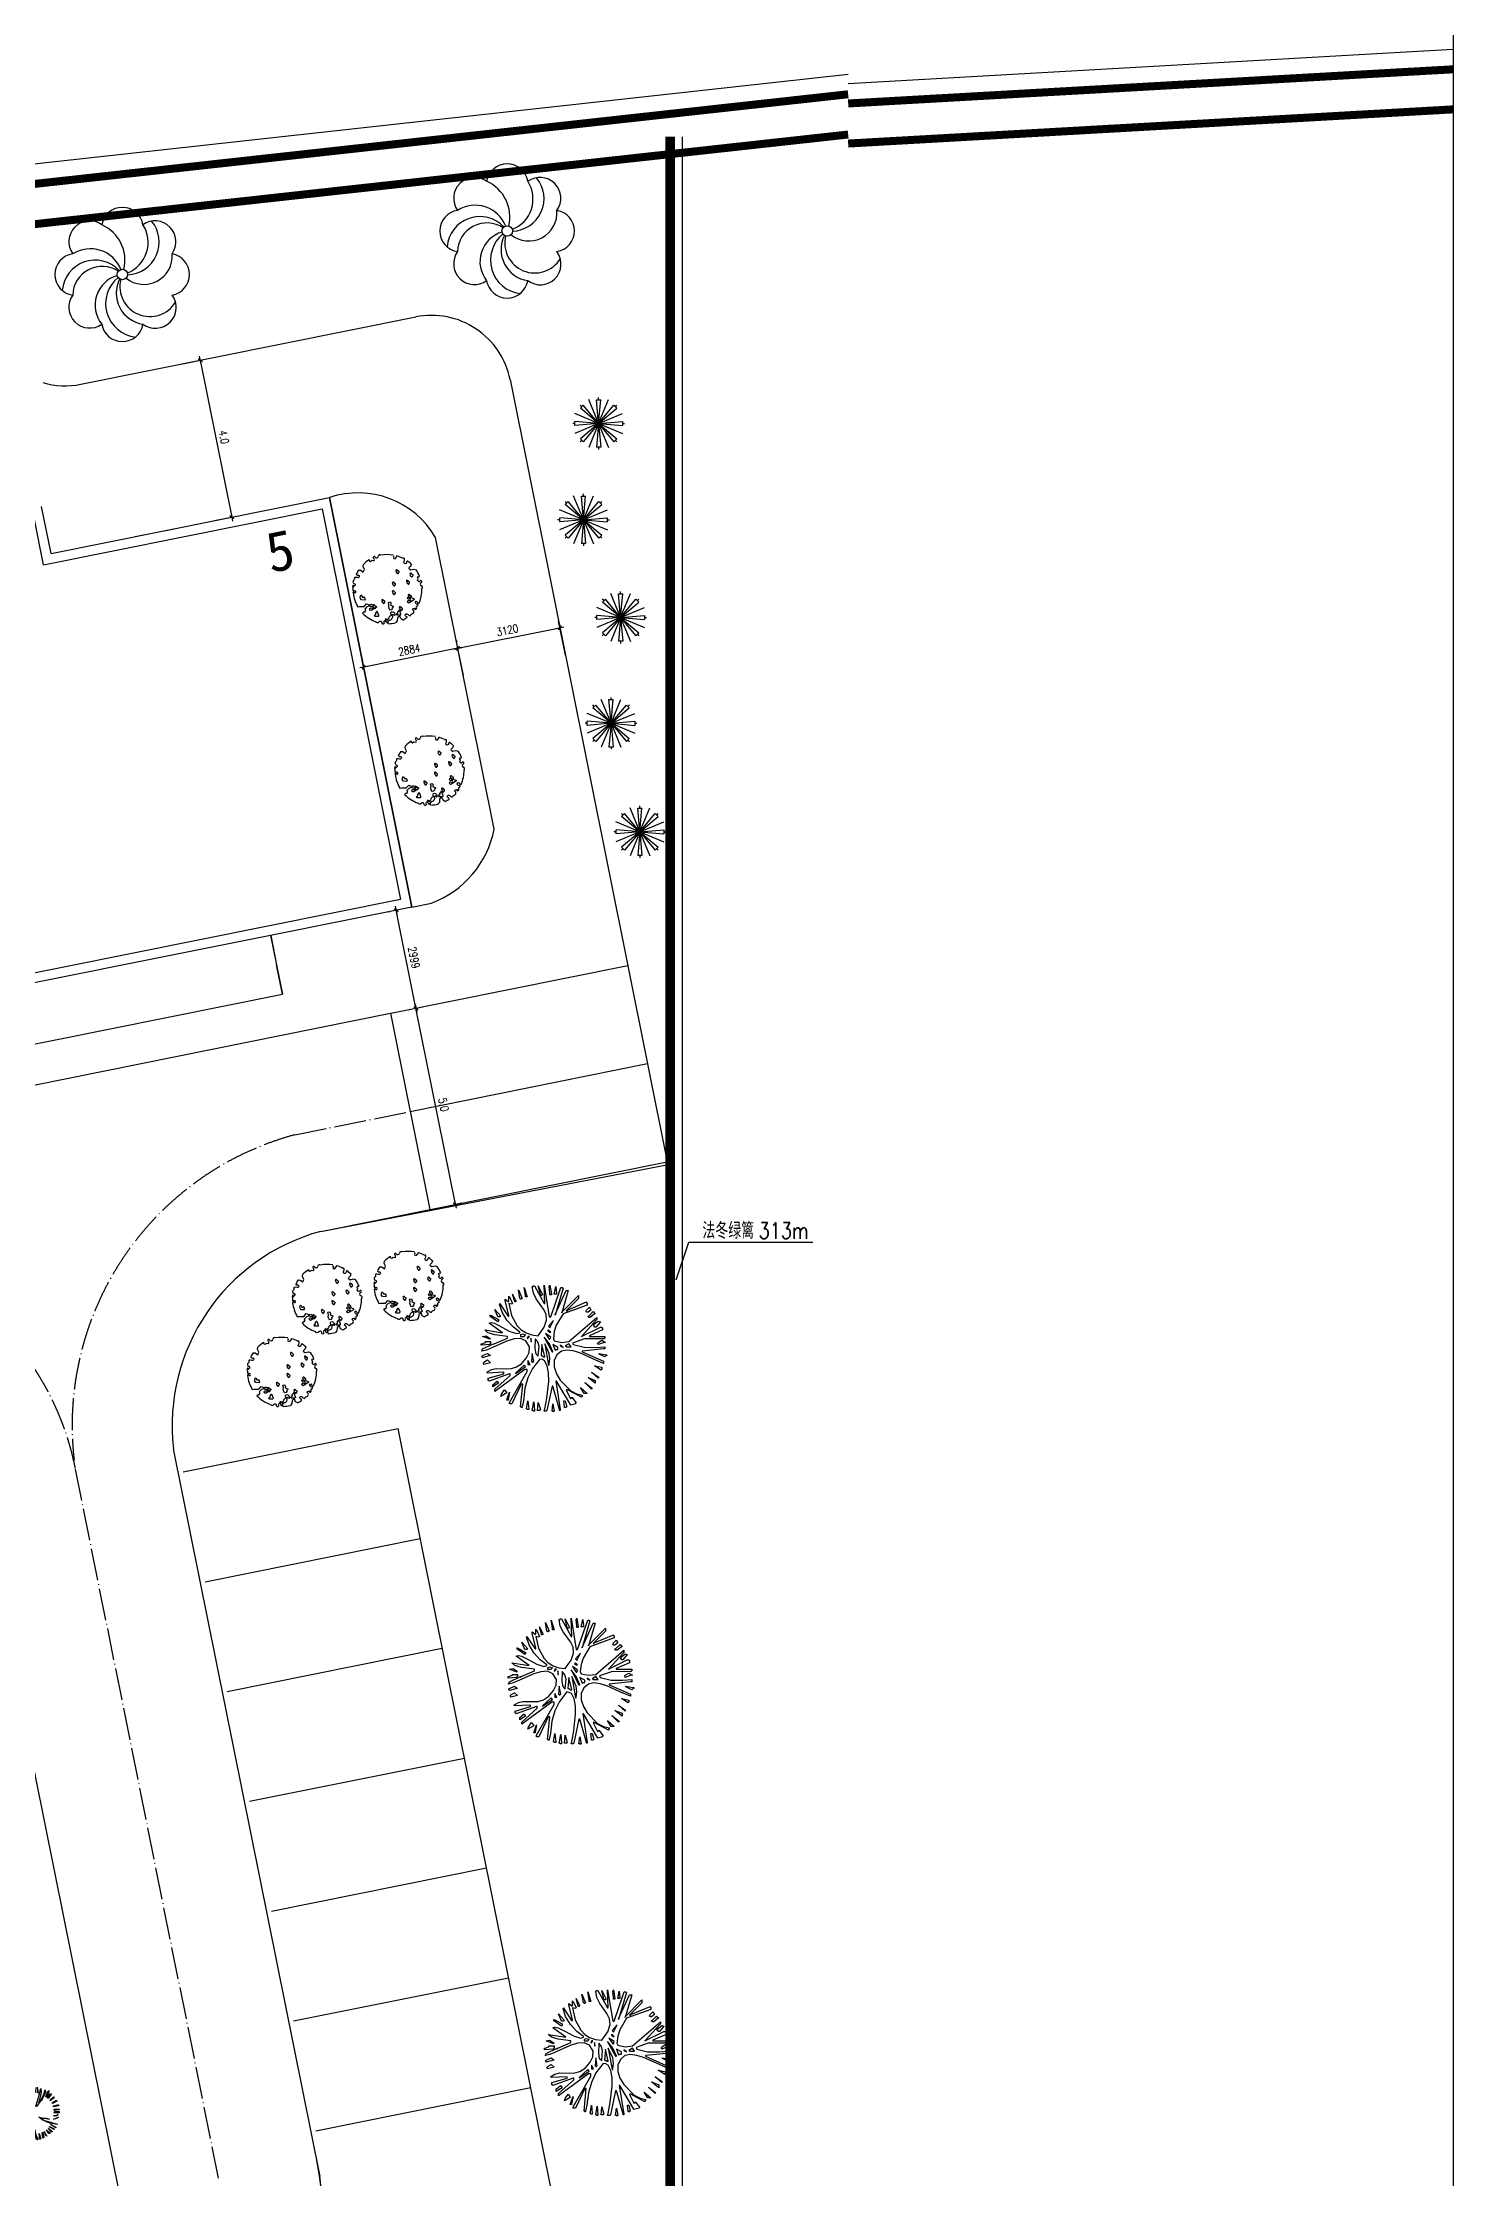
# Model space of a CAD drawing. Extents: x 1035948 to 1665131, y -158296 to 142149.
# Drawn here: x 1493900 to 1536315, y 42329 to 106383 of the extents above; entities that cross this region are included whole.
import ezdxf
from ezdxf.enums import TextEntityAlignment as Align

# ---------------------------------------------------------------- set-up
doc = ezdxf.new("R2010")
doc.units = 0
doc.header["$LTSCALE"] = 200
doc.header["$MEASUREMENT"] = 0
doc.linetypes.add('ACAD_ISO04W100', pattern=[30.5, 24, -3, 0.5, -3])
doc.layers.get('0').update_dxf_attribs({"linetype": 'CONTINUOUS'})
doc.layers.get('DEFPOINTS').update_dxf_attribs({"linetype": 'CONTINUOUS'})
for name, color, linetype in [('2', 123, 'CONTINUOUS'), ('CH1', 7, 'CONTINUOUS'), ('DL', 21, 'CONTINUOUS'), ('GHJZ', 7, 'CONTINUOUS'), ('LAYER1', 2, 'CONTINUOUS'), ('LMLK', 123, 'CONTINUOUS'), ('PUB_TEXT', 7, 'CONTINUOUS'), ('TXT', 3, 'CONTINUOUS'), ('WLL1', 7, 'CONTINUOUS'), ('ZXX', 6, 'ACAD_ISO04W100'), ('八角金盘', 7, 'CONTINUOUS'), ('杨柳', 7, 'CONTINUOUS'), ('枸骨球', 7, 'CONTINUOUS'), ('紫薇', 7, 'CONTINUOUS'), ('青桐', 7, 'CONTINUOUS')]:
    doc.layers.add(name, color=color, linetype=linetype)
doc.styles.add('_HZTXT', font='txt.shx', dxfattribs={"width": 0.8, "bigfont": 'hztxt.shx'})
doc.styles.add('DIM_FONT', font='SIMPLEX.shx', dxfattribs={"width": 0.8})
doc.styles.add('H1', font='SimSun.ttf')
doc.styles.add('HZTXT', font='COMPLEX', dxfattribs={"width": 0.75, "bigfont": 'HZTXT'})
doc.dimstyles.new('DIMN80', dxfattribs={"dimscale": 0.8, "dimtxt": 300, "dimasz": 1, "dimexe": 250, "dimexo": 300, "dimgap": 150, "dimtad": 1, "dimdec": 0, "dimzin": 0, "dimdsep": 46, "dimtxsty": 'DIM_FONT', "dimblk": '_DIMX', "dimcen": 0.09, "dimclrt": 7, "dimadec": 0, "dimazin": 0, "dimtfac": 1, "dimtdec": 0, "dimtix": 1, "dimtmove": 2, "dimatfit": 3, "dimldrblk": '_DIMX', "dimfxl": 0, "dimtolj": 1, "dimtzin": 0, "dimarcsym": 0})
doc.dimstyles.new('NORMAL', dxfattribs={"dimscale": 3, "dimtxt": 0.18, "dimasz": 0.18, "dimexe": 0.18, "dimexo": 0.0625, "dimgap": 0.09, "dimtad": 0, "dimtih": 1, "dimtoh": 1, "dimdec": 4, "dimzin": 0, "dimdsep": 46, "dimtxsty": 'Standard', "dimblk1": '_DIMX', "dimblk2": '_DIMX', "dimcen": 0.09, "dimadec": 0, "dimazin": 0, "dimtfac": 1, "dimtdec": 4, "dimtofl": 0, "dimtmove": 0, "dimatfit": 3, "dimfxl": 0, "dimtolj": 1, "dimtzin": 0, "dimarcsym": 0})

# ---------------------------------------------------------------- blocks, each defined once
blk = doc.blocks.new('ZW13')
at = {"layer": '紫薇', "color": 3}
for p, q in [((-1033, 1582), (-1063, 1618)), ((-1046, 1548), (-1033, 1582)), ((-990, 1515), (-1046, 1548)), ((-924, 1578), (-990, 1515)), ((-822, 1560), (-924, 1578)), ((243, 1809), (253, 1845)), ((274, 1753), (243, 1809)), ((250, 1705), (274, 1753)), ((274, 1655), (250, 1705)), ((324, 1670), (274, 1655)), ((422, 1828), (324, 1670)), ((1517, 686), (1559, 736)), ((1568, 611), (1517, 686)), ((1532, 513), (1568, 611)), ((1559, 736), (1590, 717)), ((1590, 717), (1631, 741)), ((-1674, -896), (-1580, -884)), ((-1580, -884), (-1329, -883)), ((-1329, -883), (-1200, -731)), ((-1302, -1175), (-1261, -1091)), ((-1180, -902), (-1297, -1025)), ((-1297, -1025), (-1261, -1091)), ((-1200, -731), (-1060, -788)), ((-1091, -884), (-1180, -902)), ((-1060, -788), (-1091, -884)), ((-35, -659), (75, -637)), ((-4, -790), (-35, -659)), ((-17, -900), (-4, -790)), ((13, -991), (-17, -900)), ((52, -1068), (13, -991)), ((137, -1054), (52, -1068)), ((75, -637), (95, -676)), ((105, -728), (84, -803)), ((84, -803), (229, -858)), ((95, -676), (105, -728)), ((179, -1005), (137, -1054)), ((216, -923), (158, -948)), ((158, -948), (179, -1005)), ((229, -858), (216, -923)), ((1404, -656), (1418, -610)), ((1436, -724), (1404, -656)), ((1418, -610), (1460, -598)), ((1474, -759), (1436, -724)), ((1460, -598), (1497, -635)), ((1540, -768), (1474, -759)), ((1497, -635), (1551, -696)), ((1551, -696), (1600, -704)), ((-1364, -1174), (-1421, -1230)), ((-1302, -1175), (-1364, -1174)), ((-728, -1322), (-797, -1354)), ((-797, -1354), (-767, -1396)), ((-767, -1396), (-581, -1396)), ((-767, -1396), (-767, -1396)), ((-675, -1166), (-736, -1251)), ((-736, -1251), (-725, -1257)), ((-546, -1346), (-611, -1174))]:
    blk.add_line(p, q, dxfattribs=at)
at = {"layer": '紫薇', "color": 6}
for p, q in [((1075, 1145), (1086, 1208)), ((-1482, -524), (-1546, -426)), ((-1538, -337), (-1485, -277)), ((-1307, -535), (-1482, -524)), ((-1481, -278), (-1431, -379)), ((-1431, -379), (-1353, -379)), ((-1285, -480), (-1307, -535)), ((509, -1103), (448, -1188)), ((638, -1283), (573, -1112)), ((456, -1259), (387, -1292)), ((387, -1292), (417, -1333)), ((417, -1333), (417, -1333)), ((417, -1333), (603, -1333)), ((448, -1188), (459, -1194))]:
    blk.add_line(p, q, dxfattribs=at)
at = {"layer": '紫薇', "color": 3}
for points in [[(-1627, 1070), (-1512, 1066), (-1383, 963), (-1319, 1100), (-1392, 1256), (-1373, 1376)], [(1075, 1145), (1165, 1083), (1331, 1128), (1446, 1088)], [(1189, 1391), (1165, 1279), (1086, 1208)], [(741, -1606), (644, -1546), (583, -1392), (459, -1479), (445, -1650), (369, -1744)]]:
    blk.add_lwpolyline(points, dxfattribs=at)
for points in [[(996, 1554, 0.4588964), (940, 1494, -1.3840875), (802, 1522, 0.1544859), (834, 1666, 0.3999145), (802, 1694, 0.0468384), (770, 1690, -0.5947197)], [(-1754, 851, 0.4588964), (-1685, 807, -1.3840875), (-1689, 666, 0.1544859), (-1836, 672, 0.3999145), (-1858, 637, 0.0468384), (-1848, 606, -0.5947197)], [(-928, -774), (-699, -862, -0.6073854), (-692, -927), (-928, -1084, -1.8698129), (-928, -969, 1.8698129), (-928, -888, -1.8698129), (-928, -774, -3.2993451)], [(1091, -370), (1320, -458, -0.6073854), (1327, -523), (1091, -680, -1.8698129), (1091, -566, 1.8698129), (1091, -484, -1.8698129), (1091, -370, -3.2993451)], [(1200, -1282, 0.0342298), (1256, -1262, 0.0639855), (1294, -1239, 0.5000164), (1289, -1073, -0.6700728), (1307, -992, 0.0193535), (1401, -973, -1.0054511), (1407, -997, 1.0823771), (1421, -1042, 0.4096294), (1480, -903, -0.5629497), (1521, -849, 0.1001457), (1533, -848, 0.0661964)], [(-21, -1800, -0.5497398), (57, -1596, 0.4521853), (192, -1364, -0.925414), (266, -1332, 0.875639), (338, -1307, 0.4654824), (118, -1191, 0.8082438), (139, -1309, -0.9873412), (138, -1363, 0.3412716), (-9, -1474, -0.3236965), (-201, -1629, 0.5461658), (-271, -1751, -1.2992904), (-368, -1773, 0.7568789), (-537, -1718, -0.6224279), (-692, -1698, -1.1644087)], [(961, -1481, 0.4588964), (923, -1408, -1.3840875), (997, -1288, 0.1544859), (1121, -1367, 0.3999145), (1158, -1347, 0.0468384), (1165, -1315, -0.5947197)]]:
    blk.add_lwpolyline(points, format="xyb", dxfattribs=at)
for centre, radius, start, end in [((-84, 49), 1850, 121.95699, 134.17337), ((-795, 1744), 51.7, 27.91734, 237.58249), ((-868, 1630), 83.4, 303.01506, 57.58249), ((-668, 1812), 92.2, 207.91734, 356.40258), ((-489, 1800), 86.7, 48.80544, 176.40258), ((-84, 49), 1850, 80.28045, 100.83723), ((-84, 49), 1850, 62.48802, 74.10057), ((-84, 49), 1850, 62.48802, 63.96992), ((-84, 49), 1850, 46.51097, 54.45869), ((-1848, 175), 108, 142.42884, 217.92419), ((-84, 49), 1850, 178.13962, 182.37269), ((-1915, 227), 23.2, 313.36727, 142.42884), ((-1825, 437), 104, 158.59191, 264.85513), ((-1761, 412), 173, 143.94749, 158.59191), ((-1890, 200), 12.7, 133.36727, 313.99022), ((-1546, 256), 438, 136.10566, 143.94749), ((-1021, -700), 1238, 129.55527, 133.99022), ((-84, 49), 1850, 162.48802, 163.96992), ((-1838, 289), 44.5, 309.55527, 84.85513), ((-84, 49), 1850, 146.51097, 154.45869), ((-84, 49), 1850, 21.95699, 34.17337), ((1609, 546), 83.4, 203.01506, 317.58249), ((-84, 49), 1850, 336.17907, 0.83723), ((1753, 318), 92.2, 107.91734, 256.40258), ((1709, 455), 51.7, 287.91734, 137.58249), ((1711, 144), 86.7, 308.80544, 76.40258), ((-1808, 85), 168, 222.25251, 236.37818), ((-2163, -40), 263, 335.27307, 339.24896), ((-84, 49), 1850, 186.17907, 210.74112), ((-1884, -145), 34.6, 31.28577, 159.24896), ((-1891, -39), 18, 236.37818, 309.75181), ((-1838, -103), 64.9, 20.34505, 129.75181), ((-1819, -106), 41.5, 211.28577, 313.26814), ((-1826, -99), 51.6, 313.26814, 20.34505), ((-84, 49), 1850, 330.99861, 332.37269), ((1525, -778), 18, 26.37818, 33.17644), ((1391, -844), 168, 12.25251, 26.37818), ((1760, -913), 263, 125.27307, 127.44923), ((-84, 49), 1850, 223.74894, 250.83723), ((-743, -1289), 36.8, 294.91397, 60.50504), ((-645, -1187), 36.8, 20.61159, 144.35298), ((-581, -1359), 36.8, 270, 20.61159), ((-531, -1393), 2.21, 270, 20.61159), ((-160, -1589), 42.9, 25.54505, 262.47228), ((-142, -1658), 42.9, 138.30854, 269.99241), ((-100, -1709), 42.9, 169.02675, 9.32278), ((-127, -1613), 42.9, 349.44169, 82.47228), ((-70, -1661), 42.9, 286.5981, 110.43118), ((-84, 49), 1850, 271.95699, 284.17337), ((-84, 49), 1850, 296.51097, 304.45869), ((-84, 49), 1850, 312.48802, 313.96992)]:
    blk.add_arc(centre, radius, start, end, dxfattribs=at)
at = {"layer": '紫薇', "color": 6}
for centre, radius, start, end in [((217, 388), 42.9, 25.54505, 262.47228), ((235, 319), 42.9, 138.30854, 269.99241), ((277, 268), 42.9, 169.02675, 9.32278), ((250, 364), 42.9, 349.44169, 82.47228), ((307, 316), 42.9, 286.5981, 110.43118), ((405, 1047), 42.9, 25.54505, 262.47228), ((423, 978), 42.9, 138.30854, 269.99241), ((466, 927), 42.9, 169.02675, 9.32278), ((438, 1023), 42.9, 349.44169, 82.47228), ((496, 975), 42.9, 286.5981, 110.43118), ((971, 482), 42.9, 25.54505, 262.47228), ((989, 413), 42.9, 138.30854, 269.99241), ((1031, 362), 42.9, 169.02675, 9.32278), ((1004, 458), 42.9, 349.44169, 82.47228), ((1061, 410), 42.9, 286.5981, 110.43118), ((1160, 859), 42.9, 25.54505, 262.47228), ((1178, 790), 42.9, 138.30854, 269.99241), ((1220, 739), 42.9, 169.02675, 9.32278), ((1193, 835), 42.9, 349.44169, 82.47228), ((1250, 787), 42.9, 286.5981, 110.43118), ((-1484, -386), 73.6, 137.99034, 212.67669), ((-1483, -279), 2.21, 26.40228, 137.99034), ((-1353, -452), 73.6, 338.15201, 90), ((-820, -836), 42.9, 25.54505, 262.47228), ((-802, -905), 42.9, 138.30854, 269.99241), ((-760, -956), 42.9, 169.02675, 9.32278), ((-787, -860), 42.9, 349.44169, 82.47228), ((-730, -908), 42.9, 286.5981, 110.43118), ((-349, -553), 42.9, 25.54505, 262.47228), ((-331, -622), 42.9, 138.30854, 269.99241), ((-289, -673), 42.9, 169.02675, 9.32278), ((-316, -577), 42.9, 349.44169, 82.47228), ((-258, -625), 42.9, 286.5981, 110.43118), ((217, -82), 42.9, 25.54505, 262.47228), ((235, -152), 42.9, 138.30854, 269.99241), ((277, -203), 42.9, 169.02675, 9.32278), ((250, -106), 42.9, 349.44169, 82.47228), ((307, -155), 42.9, 286.5981, 110.43118), ((539, -1125), 36.8, 20.61159, 144.35298), ((594, -930), 42.9, 25.54505, 262.47228), ((612, -999), 42.9, 138.30854, 269.99241), ((654, -1050), 42.9, 169.02675, 9.32278), ((627, -954), 42.9, 349.44169, 82.47228), ((684, -1002), 42.9, 286.5981, 110.43118), ((1065, -271), 42.9, 25.54505, 262.47228), ((1083, -340), 42.9, 138.30854, 269.99241), ((1125, -391), 42.9, 169.02675, 9.32278), ((1098, -295), 42.9, 349.44169, 82.47228), ((1156, -343), 42.9, 286.5981, 110.43118), ((441, -1226), 36.8, 294.91397, 60.50504), ((603, -1296), 36.8, 270, 20.61159), ((653, -1331), 2.21, 270, 20.61159)]:
    blk.add_arc(centre, radius, start, end, dxfattribs=at)
at = {"layer": '紫薇', "color": 6, "style": 'HZTXT', "oblique": -180, "text_generation_flag": 4, "width": 0.75, "flags": 9}
for tag in ['YSIZE', 'XSIZE']:
    blk.add_attdef(tag, (-67, 18), '', height=0.433, rotation=180, dxfattribs=at)
blk = doc.blocks.new('ZW11')
at = {"layer": '枸骨球', "color": 85, "linetype": 'Continuous'}
for points in [[(-1137, 1845), (-826, 1553), (-588, 1132), (-433, 675), (-378, 235), (-469, 235), (-826, 848), (-1146, 1333), (-991, 1242), (-799, 1059), (-625, 848), (-561, 693), (-533, 693), (-817, 1278), (-1137, 1845)], [(-954, 1937), (-625, 1544), (-680, 1571), (-991, 1909), (-954, 1937)], [(-652, 2065), (-588, 2065), (-442, 1608), (-497, 1635), (-652, 2065)], [(-351, 2120), (-222, 1699), (-286, 1699), (-286, 1727), (-314, 1727), (-351, 2120)], [(-131, 2184), (-76, 1727), (-76, 1699), (-104, 1699), (-131, 2184)], [(143, 2184), (235, 2120), (263, 1727), (171, 1727), (143, 2184)], [(747, 2065), (775, 1781), (720, 1480), (555, 931), (537, 876), (720, 1086), (747, 1086), (381, 565), (354, 565), (354, 601), (327, 601), (546, 1315), (747, 2065)], [(418, 2184), (509, 1699), (445, 1699), (418, 2184)], [(1086, 1974), (1113, 1727), (1012, 1507), (875, 1297), (811, 1086), (747, 1086), (747, 1113), (958, 1525), (1086, 1974)], [(1333, 1882), (1424, 1882), (1241, 1388), (1150, 1388), (1177, 1480), (1333, 1882)], [(-1997, 327), (-1540, 199), (-1540, 171), (-1567, 171), (-1567, 144), (-1595, 144), (-1997, 327)], [(-1906, 656), (-1540, 537), (-1540, 473), (-1933, 537), (-1933, 601), (-1906, 656)], [(-1869, 995), (-1448, 812), (-1448, 720), (-1869, 995)], [(-1686, 1297), (-1320, 931), (-1384, 967), (-1723, 1178), (-1686, 1297)], [(-1567, 1452), (-1229, 1178), (-1229, 1150), (-1293, 1150), (-1567, 1452)], [(107, 263), (171, -48), (107, -167), (-58, -167), (-122, -76), (-85, 62), (6, 181), (107, 235), (107, 263)], [(52, 144), (52, 107), (-76, -167), (-76, -194), (52, -48), (52, 144)], [(1543, 1662), (1607, 1571), (1360, 1297), (1360, 1269), (1296, 1269), (1296, 1360), (1543, 1662)], [(1790, 1388), (1845, 1297), (1543, 1059), (1543, 1086), (1516, 1086), (1543, 1150), (1790, 1388)], [(2028, 1113), (2064, 1022), (1699, 812), (1699, 903), (2028, 1113)], [(2119, 720), (2211, 720), (2211, 629), (1790, 537), (1790, 629), (2119, 720)], [(2001, 382), (2275, 354), (2275, 290), (2183, 290), (1881, 235), (1845, 263), (1817, 290), (1845, 354), (2001, 382)], [(1881, 144), (2275, 144), (2275, 53), (1881, 16), (1881, 53), (1845, 107), (1881, 144)], [(-1960, -39), (-1567, -76), (-1540, -76), (-1540, -130), (-1960, -39)], [(-1631, -350), (-1540, -350), (-1540, -441), (-1960, -496), (-1960, -441), (-1933, -441), (-1631, -377), (-1631, -350)], [(-469, -222), (-689, -496), (-1064, -798), (-1411, -1082), (-1521, -1210), (-1567, -1320), (-1595, -1292), (-1631, -1292), (-1595, -1228), (-680, -405), (-652, -377), (-1229, -570), (-1759, -881), (-1842, -899), (-1869, -899), (-1842, -835), (-1311, -496), (-1000, -368), (-716, -314), (-469, -222)], [(-1265, -1173), (-1229, -1265), (-1540, -1411), (-1503, -1320), (-1265, -1173)], [(-1110, -1228), (-1201, -1594), (-1293, -1594), (-1293, -1539), (-1265, -1539), (-1110, -1228)], [(-927, -1411), (-835, -1411), (-1018, -1750), (-1018, -1777), (-1046, -1750), (-1082, -1750), (-1082, -1722), (-927, -1411)], [(-716, -1503), (-625, -1503), (-744, -1960), (-808, -1960), (-808, -1932), (-835, -1932), (-716, -1503)], [(-469, -1567), (-442, -2051), (-533, -2051), (-533, -2024), (-561, -2024), (-469, -1567)], [(-12, -588), (226, -1430), (354, -1905), (473, -2115), (473, -2179), (445, -2179), (445, -2207), (418, -2207), (418, -2179), (381, -2179), (16, -899), (-12, -899), (-12, -926), (-94, -1219), (-131, -1530), (-131, -2179), (-168, -2179), (-168, -2143), (-250, -1768), (-213, -1356), (-12, -588)], [(564, -314), (994, -405), (1022, -405), (1022, -441), (784, -405), (784, -469), (811, -469), (967, -533), (967, -561), (903, -561), (564, -314)], [(601, -1686), (747, -2115), (720, -2115), (720, -2143), (656, -2143), (601, -1686)], [(839, -1594), (903, -1594), (994, -2051), (930, -2051), (930, -2024), (903, -2024), (839, -1594)], [(967, -561), (2092, -899), (2092, -926), (1488, -816), (1205, -716), (967, -561)], [(1022, -1503), (1241, -1905), (1177, -1868), (1150, -1868), (1022, -1503)], [(1058, -405), (1452, -469), (1452, -496), (1058, -405)], [(1205, -1384), (1479, -1631), (1479, -1686), (1388, -1686), (1205, -1384)], [(1360, -1228), (1699, -1539), (1634, -1539), (1634, -1567), (1607, -1539), (1360, -1228)], [(1452, -1082), (1845, -1292), (1845, -1356), (1424, -1109), (1452, -1082)], [(1543, -926), (1973, -1137), (1973, -1201), (1543, -926)], [(2211, -314), (2092, -387), (1946, -441), (1790, -469), (2211, -314)], [(2183, -103), (2001, -213), (1900, -240), (1845, -222), (1817, -167), (2028, -167), (2183, -103)]]:
    blk.add_lwpolyline(points, dxfattribs=at)
blk = doc.blocks.new('ZW09')
at = {"layer": '青桐', "color": 3, "linetype": 'Continuous'}
for p, q in [((-1522, 1521), (-1499, 1544)), ((-1431, 1247), (-1522, 1521)), ((-1499, 1544), (-1499, 1521)), ((-1499, 1521), (-1225, 1110)), ((-1324, 1697), (-1225, 1620)), ((-1324, 1643), (-1324, 1697)), ((-1194, 1140), (-1324, 1643)), ((-1225, 1620), (-1194, 1620)), ((-1194, 1796), (-1194, 1773)), ((-1194, 1643), (-1194, 1796)), ((-1194, 1773), (-1171, 1773)), ((-1194, 1620), (-1194, 1643)), ((-1194, 1544), (-1103, 1133)), ((-1095, 1521), (-1194, 1544)), ((-1171, 1773), (-1072, 1544)), ((-1095, 1544), (-1095, 1521)), ((-1072, 1544), (-1095, 1544)), ((-996, 1620), (-1072, 1872)), ((-1072, 1872), (-943, 1620)), ((-996, 1598), (-996, 1620)), ((-966, 1598), (-996, 1598)), ((-966, 1620), (-966, 1598)), ((-943, 1620), (-966, 1620)), ((-813, 1719), (-866, 2024)), ((-866, 2024), (-737, 1719)), ((-790, 1719), (-813, 1719)), ((-790, 1697), (-790, 1719)), ((-767, 1697), (-790, 1697)), ((-767, 1719), (-767, 1697)), ((-737, 1719), (-767, 1719)), ((-615, 1826), (-661, 2101)), ((-661, 2101), (-562, 1773)), ((-615, 1773), (-615, 1826)), ((-562, 1773), (-615, 1773)), ((-386, 2131), (-356, 2131)), ((-348, 1902), (-386, 2131)), ((-356, 2154), (-310, 2154)), ((-356, 2131), (-356, 2154)), ((-249, 1704), (-348, 1902)), ((-310, 2154), (26, 1544)), ((2, 1354), (-249, 1704)), ((-104, 1849), (-181, 2154)), ((-181, 2154), (-28, 1849)), ((-104, 1826), (-104, 1849)), ((-51, 1826), (-104, 1826)), ((-51, 1849), (-51, 1826)), ((-28, 1849), (-51, 1849)), ((26, 2177), (201, 1087)), ((48, 1544), (26, 2177)), ((26, 1544), (48, 1544)), ((201, 2131), (224, 2177)), ((224, 1902), (201, 2131)), ((224, 2177), (277, 1872)), ((224, 1849), (224, 1902)), ((277, 1849), (224, 1849)), ((254, 1087), (605, 2101)), ((277, 1872), (277, 1849)), ((376, 1872), (429, 2131)), ((452, 1872), (376, 1872)), ((681, 2078), (407, 1140)), ((407, 1163), (788, 2002)), ((429, 2131), (452, 1902)), ((452, 1902), (452, 1872)), ((605, 2101), (658, 2101)), ((864, 2002), (635, 1216)), ((635, 1239), (1215, 1826)), ((658, 2101), (658, 2078)), ((658, 2078), (681, 2078)), ((1520, 1491), (681, 1186)), ((788, 2002), (864, 2002)), ((1215, 1719), (788, 1293)), ((833, 1316), (1497, 1598)), ((1215, 1826), (1215, 1719)), ((1497, 1598), (1497, 1567)), ((1497, 1567), (1520, 1567)), ((1520, 1567), (1520, 1491)), ((-1880, 858), (-1804, 881)), ((-1423, 530), (-1880, 858)), ((-1858, 1110), (-1834, 1140)), ((-1576, 911), (-1858, 1110)), ((-1834, 1140), (-1552, 988)), ((-1804, 881), (-1697, 858)), ((-1697, 858), (-1438, 728)), ((-1576, 1087), (-1682, 1338)), ((-1682, 1338), (-1476, 1110)), ((-1499, 1087), (-1576, 1087)), ((-1576, 934), (-1576, 911)), ((-1552, 934), (-1576, 934)), ((-1552, 988), (-1552, 934)), ((-1499, 1110), (-1499, 1087)), ((-1476, 1110), (-1499, 1110)), ((-1263, 972), (-1431, 1247)), ((-1042, 728), (-1263, 972)), ((-1225, 1110), (-1194, 1110)), ((-1194, 1110), (-1194, 1140)), ((-1103, 1133), (-904, 774)), ((-904, 774), (-767, 629)), ((94, 1171), (2, 1354)), ((33, 721), (109, 965)), ((109, 965), (94, 1171)), ((353, 957), (178, 759)), ((178, 759), (224, 728)), ((201, 1087), (254, 1087)), ((224, 706), (353, 957)), ((445, 789), (376, 569)), ((407, 1140), (407, 1163)), ((681, 1186), (445, 789)), ((635, 1216), (635, 1239)), ((788, 1293), (833, 1293)), ((833, 1293), (833, 1316)), ((887, 225), (1855, 1064)), ((1855, 988), (1321, 401)), ((1474, 1262), (1497, 1316)), ((1497, 1262), (1474, 1262)), ((1497, 1316), (1596, 1415)), ((1497, 1239), (1497, 1262)), ((1550, 1239), (1497, 1239)), ((1649, 1316), (1550, 1239)), ((1550, 1110), (1573, 1110)), ((1550, 1087), (1550, 1110)), ((1573, 1087), (1550, 1087)), ((1573, 1110), (1725, 1262)), ((1573, 1064), (1573, 1087)), ((1626, 1064), (1573, 1064)), ((1596, 1415), (1649, 1316)), ((1779, 1186), (1626, 1064)), ((1725, 1262), (1802, 1186)), ((1748, 835), (1779, 835)), ((1748, 759), (1748, 835)), ((1779, 759), (1748, 759)), ((1802, 1186), (1779, 1186)), ((1779, 835), (1901, 934)), ((1779, 728), (1779, 759)), ((1977, 911), (1824, 728)), ((1855, 1064), (1855, 988)), ((1901, 934), (1977, 911)), ((-2162, 149), (-2140, 149)), ((-2162, 96), (-2162, 149)), ((-1858, 119), (-2162, 96)), ((-2140, 149), (-2010, 195)), ((-2109, 401), (-1987, 424)), ((-1858, 302), (-2109, 401)), ((-2109, -34), (-1728, 149)), ((-2033, 629), (-1423, 530)), ((-1926, 530), (-2033, 629)), ((-2010, 195), (-2010, 225)), ((-2010, 225), (-1834, 225)), ((-1987, 424), (-1834, 324)), ((-1766, 20), (-1979, -72)), ((-1690, 462), (-1926, 530)), ((-1858, 324), (-1858, 302)), ((-1834, 324), (-1858, 324)), ((-1858, 149), (-1858, 119)), ((-1834, 149), (-1858, 149)), ((-1834, 225), (-1834, 149)), ((-1270, 241), (-1766, 20)), ((-1728, 119), (-1705, 149)), ((-1728, 149), (-1728, 119)), ((-1705, 149), (-1248, 347)), ((-1248, 401), (-1690, 462)), ((-1438, 728), (-1164, 576)), ((-1019, 317), (-1270, 241)), ((-1248, 347), (-1248, 401)), ((-1164, 576), (-920, 500)), ((-813, 553), (-1042, 728)), ((-790, 332), (-1019, 317)), ((-920, 500), (-813, 530)), ((-813, 530), (-813, 553)), ((-714, 477), (-790, 454)), ((-790, 454), (-790, 401)), ((-790, 401), (-661, 401)), ((-607, 248), (-790, 332)), ((-767, 629), (-600, 523)), ((-638, 454), (-714, 477)), ((-661, 401), (-615, 454)), ((-615, 454), (-638, 454)), ((-478, 42), (-607, 248)), ((-600, 523), (-401, 454)), ((-539, 378), (-562, 347)), ((-562, 347), (-539, 324)), ((-485, 401), (-539, 401)), ((-539, 347), (-485, 401)), ((-539, 401), (-539, 378)), ((-539, 324), (-539, 347)), ((-493, -156), (-478, 42)), ((-409, 225), (-432, 347)), ((-432, 347), (-432, 248)), ((-432, 248), (-432, 225)), ((-432, 225), (-409, 225)), ((-401, 454), (-181, 424)), ((-280, 324), (-295, -19)), ((-188, 210), (-280, 324)), ((-150, 58), (-188, 210)), ((-181, 424), (33, 721)), ((-181, -262), (-150, 58)), ((-51, 119), (-81, -262)), ((48, -308), (-51, 119)), ((208, 149), (26, 378)), ((26, 378), (300, -133)), ((201, -186), (48, 149)), ((48, 149), (178, -590)), ((254, 378), (71, 500)), ((71, 500), (201, 302)), ((147, 607), (201, 553)), ((178, 607), (147, 607)), ((254, 553), (178, 629)), ((178, 629), (178, 607)), ((201, 553), (254, 553)), ((201, 302), (224, 302)), ((330, -133), (208, 149)), ((224, 728), (224, 706)), ((224, 302), (254, 378)), ((506, 20), (330, 119)), ((330, 119), (407, -79)), ((376, 569), (346, 324)), ((346, 324), (376, 248)), ((376, 248), (635, 195)), ((506, -57), (506, 20)), ((681, 20), (582, 96)), ((582, 96), (582, 73)), ((582, 73), (681, 20)), ((635, 195), (887, 225)), ((887, 149), (757, 73)), ((757, 73), (788, 73)), ((788, 73), (788, 42)), ((788, 42), (963, 42)), ((963, 42), (887, 149)), ((1428, 317), (1016, 172)), ((1016, 172), (1039, 119)), ((1039, 119), (1413, 27)), ((1321, 401), (1977, 728)), ((1413, 27), (1824, 20)), ((2106, 324), (1428, 317)), ((2053, 629), (1596, 424)), ((1596, 424), (1596, 401)), ((1596, 401), (1802, 401)), ((1824, 728), (1779, 728)), ((1802, 401), (2106, 401)), ((1824, 20), (2129, 42)), ((1878, 149), (1901, 195)), ((1901, 149), (1878, 149)), ((1901, 195), (2030, 271)), ((2106, 195), (1901, 119)), ((1901, 119), (1901, 149)), ((1977, 728), (2030, 728)), ((2030, 728), (2030, 706)), ((2030, 706), (2053, 706)), ((2030, 271), (2160, 195)), ((2053, 706), (2053, 629)), ((2106, 401), (2129, 401)), ((2106, 347), (2106, 324)), ((2129, 347), (2106, 347)), ((2160, 195), (2106, 195)), ((2129, 401), (2129, 347)), ((2129, 42), (2129, -34)), ((-2140, -110), (-2109, -34)), ((-1979, -72), (-2140, -110)), ((-2140, -308), (-2109, -262)), ((-2109, -308), (-2140, -308)), ((-2109, -262), (-1934, -186)), ((-1858, -262), (-2109, -339)), ((-2109, -339), (-2109, -308)), ((-2086, -537), (-2063, -491)), ((-2063, -537), (-2086, -537)), ((-2063, -491), (-1934, -415)), ((-1834, -514), (-2063, -568)), ((-2063, -568), (-2063, -537)), ((-1934, -186), (-1834, -262)), ((-1934, -415), (-1834, -514)), ((-1834, -262), (-1858, -262)), ((-1804, -750), (-1644, -712)), ((-1644, -712), (-1293, -720)), ((-1293, -720), (-1111, -712)), ((-1111, -712), (-935, -659)), ((-661, -590), (-966, -872)), ((-943, -872), (-615, -644)), ((-935, -659), (-760, -544)), ((-760, -544), (-584, -339)), ((-615, -644), (-661, -590)), ((-584, -339), (-493, -156)), ((-463, -568), (-539, -438)), ((-539, -438), (-539, -537)), ((-539, -537), (-539, -568)), ((-539, -568), (-463, -568)), ((-379, -712), (-539, -1040)), ((-386, -186), (-409, -461)), ((-409, -461), (-386, -491)), ((-333, -461), (-386, -186)), ((-386, -491), (-356, -491)), ((-127, -385), (-379, -712)), ((-356, -461), (-333, -461)), ((-356, -491), (-356, -461)), ((-295, -19), (-264, -202)), ((-264, -202), (-181, -285)), ((-181, -285), (-181, -262)), ((-36, -400), (-127, -385)), ((-81, -262), (-51, -262)), ((-51, -262), (-5, -308)), ((41, -445), (-36, -400)), ((-5, -308), (48, -308)), ((132, -621), (41, -445)), ((178, -865), (132, -621)), ((178, -590), (201, -590)), ((224, -369), (201, -186)), ((201, -568), (224, -369)), ((201, -590), (201, -568)), ((300, -133), (330, -133)), ((467, -240), (376, -438)), ((376, -438), (376, -659)), ((376, -659), (452, -895)), ((407, -79), (452, -57)), ((452, -57), (506, -57)), ((628, -110), (467, -240)), ((818, -72), (628, -110)), ((1039, -103), (818, -72)), ((1268, -171), (1039, -103)), ((1718, -377), (1268, -171)), ((2084, -34), (1344, -110)), ((1344, -110), (1344, -133)), ((1344, -133), (2084, -461)), ((2084, -537), (1718, -377)), ((2007, -766), (1779, -613)), ((1779, -613), (2030, -667)), ((1931, -209), (1931, -186)), ((1931, -186), (2183, -232)), ((2129, -308), (1931, -209)), ((2030, -667), (2030, -743)), ((2129, -34), (2084, -34)), ((2084, -461), (2084, -537)), ((2183, -262), (2129, -308)), ((2183, -232), (2206, -232)), ((2206, -262), (2183, -262)), ((2206, -232), (2206, -262)), ((-1957, -842), (-1804, -750)), ((-1934, -842), (-1957, -842)), ((-1934, -872), (-1934, -842)), ((-1377, -842), (-1934, -872)), ((-1911, -1048), (-1377, -895)), ((-1911, -1124), (-1911, -1048)), ((-1880, -1124), (-1911, -1124)), ((-1171, -895), (-1880, -1147)), ((-1880, -1147), (-1880, -1124)), ((-1758, -1276), (-1606, -1147)), ((-1552, -1223), (-1758, -1353)), ((-1758, -1353), (-1758, -1276)), ((-638, -743), (-1682, -1505)), ((-1682, -1429), (-1149, -949)), ((-1682, -1505), (-1682, -1429)), ((-1606, -1147), (-1552, -1223)), ((-1453, -1604), (-1347, -1452)), ((-1377, -895), (-1377, -842)), ((-1347, -1452), (-1270, -1558)), ((-1171, -1886), (-562, -819)), ((-1149, -895), (-1171, -895)), ((-1149, -949), (-1149, -895)), ((-767, -1253), (-1095, -1939)), ((-966, -872), (-943, -895)), ((-943, -895), (-943, -872)), ((-790, -2039), (-714, -1253)), ((-714, -1253), (-767, -1253)), ((-638, -1398), (-691, -1833)), ((-562, -743), (-638, -743)), ((-539, -1040), (-638, -1398)), ((-562, -819), (-562, -743)), ((117, -1741), (185, -1154)), ((300, -1330), (125, -2168)), ((185, -1154), (178, -865)), ((330, -1330), (300, -1330)), ((559, -2138), (330, -1330)), ((429, -1147), (582, -2138)), ((452, -1147), (429, -1147)), ((452, -895), (582, -1116)), ((940, -1963), (452, -1147)), ((582, -1116), (948, -1482)), ((788, -1452), (811, -1505)), ((833, -1452), (788, -1452)), ((1321, -1711), (833, -1452)), ((948, -1482), (1154, -1589)), ((1421, -1581), (1291, -1375)), ((1291, -1375), (1520, -1581)), ((1672, -1429), (1443, -1200)), ((1443, -1200), (1703, -1406)), ((1802, -1223), (1550, -1025)), ((1550, -1025), (1802, -1124)), ((1901, -1048), (1672, -842)), ((1672, -842), (1931, -1025)), ((1672, -1406), (1672, -1429)), ((1703, -1406), (1672, -1406)), ((1802, -1124), (1802, -1223)), ((1901, -1025), (1901, -1048)), ((1931, -1025), (1901, -1025)), ((2007, -743), (2007, -766)), ((2030, -743), (2007, -743)), ((-1270, -1558), (-1476, -1680)), ((-1476, -1680), (-1453, -1604)), ((-1270, -1810), (-1248, -1734)), ((-1225, -1810), (-1270, -1810)), ((-1248, -1734), (-1171, -1528)), ((-1171, -1528), (-1225, -1787)), ((-1225, -1787), (-1225, -1810)), ((-1171, -1939), (-1171, -1886)), ((-1095, -1939), (-1171, -1939)), ((-767, -2039), (-790, -2039)), ((-767, -2062), (-767, -2039)), ((-737, -2062), (-767, -2062)), ((-691, -1833), (-737, -2039)), ((-737, -2039), (-737, -2062)), ((-584, -2115), (-539, -1833)), ((-562, -2115), (-584, -2115)), ((-562, -2138), (-562, -2115)), ((-508, -2138), (-562, -2138)), ((-539, -1833), (-508, -2115)), ((-508, -2115), (-508, -2138)), ((-386, -2168), (-333, -1863)), ((-356, -2168), (-386, -2168)), ((-356, -2191), (-356, -2168)), ((-310, -2191), (-356, -2191)), ((-333, -1863), (-310, -2168)), ((-310, -2168), (-310, -2191)), ((-203, -2168), (-181, -1886)), ((-127, -2168), (-203, -2168)), ((-181, -1886), (-104, -2138)), ((-127, -2138), (-127, -2168)), ((-104, -2138), (-127, -2138)), ((26, -2191), (48, -2115)), ((102, -2191), (26, -2191)), ((48, -2115), (117, -1741)), ((125, -2168), (102, -2191)), ((300, -2191), (330, -1939)), ((330, -2191), (300, -2191)), ((330, -1939), (376, -2191)), ((353, -2214), (330, -2191)), ((353, -2191), (353, -2214)), ((376, -2191), (353, -2191)), ((559, -2168), (559, -2138)), ((582, -2168), (559, -2168)), ((582, -2138), (582, -2168)), ((734, -2039), (711, -1833)), ((711, -1833), (757, -1833)), ((734, -2062), (734, -2039)), ((788, -2062), (734, -2062)), ((757, -1833), (811, -2039)), ((788, -2039), (788, -2062)), ((811, -2039), (788, -2039)), ((811, -1505), (940, -1756)), ((940, -1756), (986, -1734)), ((1115, -1939), (940, -1985)), ((940, -1985), (940, -1963)), ((986, -1711), (1138, -1909)), ((986, -1734), (986, -1711)), ((1115, -1909), (1115, -1939)), ((1138, -1909), (1115, -1909)), ((1154, -1589), (1344, -1635)), ((1321, -1680), (1321, -1711)), ((1344, -1680), (1321, -1680)), ((1344, -1635), (1344, -1680)), ((1520, -1581), (1421, -1581))]:
    blk.add_line(p, q, dxfattribs=at)
blk = doc.blocks.new('ZW18')
at = {"layer": '八角金盘', "color": 51}
for p, q in [((-6, 26, 3600), (-832, 2022, 3600)), ((-179, 2005, 3600), (167, 2005, 3600)), ((-6, 26, 3600), (-179, 2005, 3600)), ((-6, 2005, 3600), (-6, 2186, 3600)), ((-6, 26, 3600), (821, 2022, 3600)), ((-6, 26, 3600), (167, 2005, 3600)), ((-1984, 26, 3600), (-2166, 26, 3600)), ((-6, 26, 3600), (-2001, 853, 3600)), ((-6, 26, 3600), (-2001, -800, 3600)), ((-6, 26, 3600), (-1984, 199, 3600)), ((-1984, -147, 3600), (-1984, 199, 3600)), ((-6, 26, 3600), (-1984, -147, 3600)), ((-1405, 1425, 3600), (-1533, 1554, 3600)), ((-1527, 1303, 3600), (-1282, 1548, 3600)), ((-6, 26, 3600), (-1527, 1303, 3600)), ((-6, 26, 3600), (-1527, -1250, 3600)), ((-6, 26, 3600), (-1282, 1548, 3600)), ((-6, 26, 3600), (-1282, -1495, 3600)), ((-6, 26, 3600), (-832, -1969, 3600)), ((-6, 26, 3600), (-179, -1952, 3600)), ((-6, 26, 3600), (1271, 1548, 3600)), ((-6, 26, 3600), (1515, 1303, 3600)), ((-6, 26, 3600), (1990, 853, 3600)), ((-6, 26, 3600), (1973, 199, 3600)), ((-6, 26, 3600), (821, -1969, 3600)), ((-6, 26, 3600), (167, -1952, 3600)), ((-6, 26, 3600), (1973, -147, 3600)), ((-6, 26, 3600), (1990, -800, 3600)), ((-6, 26, 3600), (1515, -1250, 3600)), ((-6, 26, 3600), (1271, -1495, 3600)), ((1271, 1548, 3600), (1515, 1303, 3600)), ((1393, 1425, 3600), (1522, 1554, 3600)), ((1973, 199, 3600), (1973, -147, 3600)), ((1973, 26, 3600), (2154, 26, 3600)), ((-1405, -1373, 3600), (-1533, -1501, 3600)), ((-1282, -1495, 3600), (-1527, -1250, 3600)), ((1515, -1250, 3600), (1271, -1495, 3600)), ((1393, -1373, 3600), (1522, -1501, 3600)), ((167, -1952, 3600), (-179, -1952, 3600)), ((-6, -1952, 3600), (-6, -2134, 3600))]:
    blk.add_line(p, q, dxfattribs=at)
blk.add_point((-6, 26, 3600), dxfattribs=at)
blk = doc.blocks.new('ZW17')
at = {"layer": '杨柳', "color": 3}
blk.add_circle((26, 180, 4500), 170, dxfattribs=at)
for centre, radius, start, end in [((26, 1692, 4500), 681, 9.39888, 170.60112), ((-1042, 1249, 4500), 681, 54.39888, 215.60112), ((-1157, 641, 4500), 1269, 346.39962, 66.26753), ((-200, 1225, 4500), 1068, 291.34287, 32.76914), ((161, 1239, 4500), 1067, 271.8748, 39.71939), ((1095, 1249, 4500), 681, 324.39888, 125.60112), ((-1498, 180, 4500), 679, 98.32639, 261.67361), ((-1019, -49, 4500), 1070, 21.45744, 122.64031), ((730, 777, 4500), 922, 230.84379, 4.71769), ((1537, 180, 4500), 681, 279.39888, 80.60112), ((-863, -425, 4500), 1075, 43.3144, 175.47588), ((-634, -520, 4500), 963, 56.80975, 178.30623), ((141, -818, 4500), 1005, 106.25782, 218.43461), ((581, -771, 4500), 1101, 129.10675, 263.13321), ((849, -429, 4500), 1024, 153.00202, 261.50288), ((925, -211, 4500), 981, 166.42366, 328.38321), ((-1042, -888, 4500), 681, 144.39888, 305.60112), ((1104, -897, 4500), 679, 233.32639, 36.67361), ((26, -1331, 4500), 681, 189.39888, 350.60112)]:
    blk.add_arc(centre, radius, start, end, dxfattribs=at)
blk = doc.blocks.new('_DIMX')
blk.add_line((-150, 0), (150, 0))
at = {"const_width": 50}
blk.add_lwpolyline([(-70, -70), (70, 70)], dxfattribs=at)
blk = doc.blocks.new('*D574')
at = {"layer": 'DEFPOINTS', "color": 0}
for p in [(1506352, 88221), (1503525, 87653), (1503525, 87653)]:
    blk.add_point(p, dxfattribs=at)
at = {"layer": 'WLL1', "color": 0, "lineweight": -2}
for p, q in [((1506305, 88456), (1506313, 88417)), ((1503478, 87888), (1503485, 87849)), ((1506351, 88221), (1503526, 87653))]:
    blk.add_line(p, q, dxfattribs=at)
at = {"layer": 'WLL1', "color": 0, "lineweight": -2, "xscale": 0.8, "yscale": 0.8, "zscale": 0.8}
for p, rotation in [((1506352, 88221), 11.35810215332627), ((1503525, 87653), 191.3581021533263)]:
    blk.add_blockref('_DIMX', p, dxfattribs=dict(at, rotation=rotation))
at = {"layer": 'WLL1', "color": 7, "insert": (1504891, 88172), "char_height": 240, "attachment_point": 5, "rotation": 11.3581, "style": 'DIM_FONT'}
blk.add_mtext('\\A1;2884', dxfattribs=at)
blk = doc.blocks.new('*D577')
at = {"layer": 'CH1', "color": 0, "lineweight": -2}
for p, q in [((1500736, 79602), (1500735, 79602)), ((1500736, 79601), (1500912, 78724)), ((1501089, 77845), (1500912, 78722)), ((1501089, 77844), (1501088, 77844))]:
    blk.add_line(p, q, dxfattribs=at)
at = {"layer": 'CH1', "color": 0}
for points in [[(1500736, 79601), (1500736, 79601), (1500736, 79602)], [(1501089, 77845), (1501089, 77845), (1501089, 77844)]]:
    blk.add_solid(points, dxfattribs=at)
at = {"layer": 'DEFPOINTS', "color": 0}
for p in [(1500736, 79602), (1500736, 79602), (1501089, 77844)]:
    blk.add_point(p, dxfattribs=at)
at = {"layer": 'CH1', "color": 0, "insert": (1500912, 78723), "char_height": 0.54, "attachment_point": 5}
blk.add_mtext('\\A1;1.5', dxfattribs=at)
blk = doc.blocks.new('*D578')
at = {"layer": 'DEFPOINTS', "color": 0}
for p in [(1504501, 80365), (1504501, 80365), (1505092, 77425)]:
    blk.add_point(p, dxfattribs=at)
at = {"layer": 'WLL1', "color": 0, "lineweight": -2}
for p, q in [((1504266, 80318), (1504305, 80326)), ((1505091, 77426), (1504501, 80365)), ((1504856, 77378), (1504895, 77386))]:
    blk.add_line(p, q, dxfattribs=at)
at = {"layer": 'WLL1', "color": 0, "lineweight": -2, "xscale": 0.8, "yscale": 0.8, "zscale": 0.8}
for p, rotation in [((1504501, 80365), 101.3581021532971), ((1505092, 77425), 281.3581021532971)]:
    blk.add_blockref('_DIMX', p, dxfattribs=dict(at, rotation=rotation))
at = {"layer": 'WLL1', "color": 7, "insert": (1505032, 78943), "char_height": 240, "attachment_point": 5, "rotation": 281.3581, "style": 'DIM_FONT'}
blk.add_mtext('\\A1;2999', dxfattribs=at)
blk = doc.blocks.new('*D579')
at = {"layer": 'DEFPOINTS', "color": 0}
for p in [(1509407, 88835), (1509619, 87782), (1506560, 87168)]:
    blk.add_point(p, dxfattribs=at)
at = {"layer": 'WLL1', "color": 0, "lineweight": -2}
for p, q in [((1506513, 87403), (1506309, 88416)), ((1506349, 88220), (1509406, 88835)), ((1509571, 88018), (1509368, 89031))]:
    blk.add_line(p, q, dxfattribs=at)
at = {"layer": 'WLL1', "color": 0, "lineweight": -2, "xscale": 0.8, "yscale": 0.8, "zscale": 0.8}
for p, rotation in [((1509407, 88835), 11.35697214737003), ((1506348, 88220), 191.35697214737)]:
    blk.add_blockref('_DIMX', p, dxfattribs=dict(at, rotation=rotation))
at = {"layer": 'WLL1', "color": 7, "insert": (1507831, 88763), "char_height": 240, "attachment_point": 5, "rotation": 11.35697, "style": 'DIM_FONT'}
blk.add_mtext('\\A1;3120', dxfattribs=at)
blk = doc.blocks.new('*D583')
at = {"layer": 'DEFPOINTS', "color": 0}
for p in [(1504806, 77368), (1505092, 77425), (1505989, 71486)]:
    blk.add_point(p, dxfattribs=at)
at = {"layer": 'WLL1', "color": 0, "lineweight": -2}
for p, q in [((1505041, 77415), (1505288, 77465)), ((1506275, 71544), (1505092, 77424)), ((1506225, 71533), (1506471, 71583))]:
    blk.add_line(p, q, dxfattribs=at)
at = {"layer": 'WLL1', "color": 0, "lineweight": -2, "xscale": 0.8, "yscale": 0.8, "zscale": 0.8}
for p, rotation in [((1505092, 77425), 101.3778362303094), ((1506275, 71543), 281.3778362303094)]:
    blk.add_blockref('_DIMX', p, dxfattribs=dict(at, rotation=rotation))
at = {"layer": 'WLL1', "color": 7, "insert": (1505919, 74531), "char_height": 240, "attachment_point": 5, "rotation": 281.37784, "style": 'DIM_FONT'}
blk.add_mtext('\\A1;5.0', dxfattribs=at)
blk = doc.blocks.new('*D596')
at = {"layer": 'DEFPOINTS', "color": 0}
for p in [(1497866, 96707), (1498811, 92001), (1499570, 92153)]:
    blk.add_point(p, dxfattribs=at)
at = {"layer": 'WLL1', "color": 0, "lineweight": -2}
for p, q in [((1498101, 96754), (1498821, 96899)), ((1498625, 96858), (1499570, 92154)), ((1499046, 92048), (1499767, 92193))]:
    blk.add_line(p, q, dxfattribs=at)
at = {"layer": 'WLL1', "color": 0, "lineweight": -2, "xscale": 0.8, "yscale": 0.8, "zscale": 0.8}
for p, rotation in [((1498625, 96859), 101.3581021532573), ((1499570, 92153), 281.3581021532573)]:
    blk.add_blockref('_DIMX', p, dxfattribs=dict(at, rotation=rotation))
at = {"layer": 'WLL1', "color": 7, "insert": (1499333, 94554), "char_height": 240, "attachment_point": 5, "rotation": 281.3581, "style": 'DIM_FONT'}
blk.add_mtext('\\A1;4.0', dxfattribs=at)

msp = doc.modelspace()

# ---------------------------------------------------------------- linework, layer by layer
msp.add_lwpolyline([(1262027.16905, 133703.72674), (1536194.78498, 133703.72674), (1536194.78498, -153296.27326), (1262027.16905, -153296.27326)], close=True)
at = {"layer": '2'}
for p in [(1500734.41128, 79608.84111), (1464688.03926, 70532.08794), (1487159.89123, 75046.10986)]:
    msp.add_line(p, (1501088.90411, 77844.0933), dxfattribs=at)
at = {"layer": 'CH1'}
msp.add_lwpolyline([(1262027.16905, 133703.72674), (1536194.78498, 133703.72674), (1536194.78498, -153296.27326), (1262027.16905, -153296.27326)], close=True, dxfattribs=at)
at = {"layer": 'DL'}
for p, q in [((1495046.50211, 96140.42529), (1505086.71738, 98157.24847)), ((1507912.37156, 96276.90849), (1512623.66282, 72820.60797)), ((1507438.9097, 82791.56023), (1505680.62528, 91544.70937)), ((1504969.80603, 80459.62389), (1505558.0553, 80577.78817)), ((1504335.19665, 77272.97476), (1511440.61871, 78702.81904)), ((1459884.07959, 68328.34088), (1504328.07652, 77271.86062)), ((1504328.07617, 77271.86055), (1505511.80691, 71389.46899)), ((1504919.97253, 74330.51168), (1512032.45309, 75761.77636)), ((1502239.19457, 70730.91191), (1512623.66282, 72820.60797)), ((1502239.19457, 70730.91191), (1512710.09764, 72751.15018, -26156.81076)), ((1498109.02612, 63517.84533), (1504554.65691, 64814.91793)), ((1498109.02612, 63517.84533), (1504554.65691, 64814.91793)), ((1509194.63844, 41757.14329), (1504554.65691, 64814.91793)), ((1509194.63844, 41757.14329), (1504554.65691, 64814.91793)), ((1502213.97164, 42383.05999), (1497821.42194, 64211.25484)), ((1502213.97164, 42383.05999), (1497821.42194, 64211.25484)), ((1496229.29652, 41736.74371), (1491938.41638, 63028.97261)), ((1498771.88063, 60223.87752), (1505217.51141, 61520.95013)), ((1498771.88063, 60223.87752), (1505217.51141, 61520.95013)), ((1499434.73514, 56929.90972), (1505880.36592, 58226.98232)), ((1499434.73514, 56929.90972), (1505880.36592, 58226.98232)), ((1500097.58964, 53635.94191), (1506543.22042, 54933.01452)), ((1500097.58964, 53635.94191), (1506543.22042, 54933.01452)), ((1500760.44415, 50341.97411), (1507206.07493, 51639.04671)), ((1500760.44415, 50341.97411), (1507206.07493, 51639.04671)), ((1501423.29865, 47048.0063), (1507868.92943, 48345.07891)), ((1501423.29865, 47048.0063), (1507868.92943, 48345.07891)), ((1502086.15316, 43754.03849), (1508531.78394, 45051.1111)), ((1502086.15316, 43754.03849), (1508531.78394, 45051.1111))]:
    msp.add_line(p, q, dxfattribs=at)
for centre, radius, start, end in [((1505559.37448, 95804.25139), 2400, 11.3581021544, 101.358102156), ((1494573.84501, 98493.42238), 2400, 253.6911140099, 281.358102156), ((1494573.84501, 98493.42238), 2400, 253.6911140099, 281.358102156), ((1503353.05454, 90183.5845), 2696.33946, 30.3183896495, 108.3870482355), ((1504513.39961, 83371.2308), 2982.38617, 290.5041438859, 348.7923868082), ((1503818.22424, 64904.36071), 6036.72374, 105.1632785389, 186.5929492652), ((1503818.22424, 64904.36071), 6036.72374, 105.1632785389, 186.5929492652), ((1491523.89273, 40788.49523), 10800, 283.5178995661, 11.3938293928), ((1491523.89273, 40788.49523), 10800, 285.0141438608, 11.3938293928)]:
    msp.add_arc(centre, radius, start, end, dxfattribs=at)
at = {"layer": 'GHJZ', "const_width": 240}
for points in [[(1518050.90889, 104560.28733), (1536194.78498, 105585.5195)], [(1479702.89801, 100608.74804), (1518050.90889, 104836.55064)], [(1518050.90889, 103358.37312), (1536194.78498, 104383.60529)], [(1480349.35136, 99472.74763), (1518050.90889, 103629.27985)]]:
    msp.add_lwpolyline(points, dxfattribs=at)
at = {"layer": 'GHJZ'}
for points in [[(1518050.90889, 105161.24443), (1536194.78498, 106186.4766)], [(1479379.67134, 101176.74825), (1518050.90889, 105440.18603)]]:
    msp.add_lwpolyline(points, dxfattribs=at)
at = {"layer": 'LAYER1'}
for p, q in [((1512710.09764, 103561.79359, -27056.10778), (1512710.09764, 6878.25454, -27056.10778)), ((1513070.09764, 103561.79359, -27056.10778), (1513070.09764, 6878.25454, -27056.10778)), ((1512710.09764, 72751.15018, -27056.10778), (1512710.09764, 6878.25454, -27056.10778)), ((1513070.09764, 72820.60797, -27056.10778), (1513070.09764, 6878.25454, -27056.10778))]:
    msp.add_line(p, q, dxfattribs=at)
at = {"layer": 'LMLK'}
for p, q in [((1494149.39632, 91064.33595), (1493865.80206, 92476.13419)), ((1493923.75552, 90725.25744), (1502276.89516, 92403.19015)), ((1494149.39632, 91064.33595), (1502502.53596, 92742.26866)), ((1502276.89516, 92403.19015), (1504630.72753, 80685.26469)), ((1504969.80603, 80459.62389), (1502502.53596, 92742.26866)), ((1502502.53596, 92742.26866), (1504969.80603, 80459.62389)), ((1493923.75552, 90725.25744), (1493640.16126, 92137.05569)), ((1496667.1032, 91570.07904), (1497843.60174, 91806.4076)), ((1504969.80603, 80459.62389), (1455980.4068, 70618.90304)), ((1504630.72753, 80685.26469), (1456206.0476, 70957.98154))]:
    msp.add_line(p, q, dxfattribs=at)
at = {"layer": 'PUB_TEXT'}
for p, q in [((1512890.28596, 69275.20501), (1513277.26498, 70402.42225)), ((1513277.26498, 70402.42225), (1516990.12581, 70402.42225))]:
    msp.add_line(p, q, dxfattribs=at)
at = {"layer": 'TXT', "ltscale": 20, "const_width": 288, "elevation": -27056.10778}
msp.add_lwpolyline([(1512710.09764, 103561.79359), (1512710.09764, 6647.99523), (1528442.90889, 6647.99523), (1528442.90889, -130473.89817), (1434938.01256, -130473.89817)], dxfattribs=at)
at = {"layer": 'ZXX', "ltscale": 0.2}
for p, q in [((1501454.48266, 73626.46492), (1504921.26353, 74324.0953)), ((1499170.17389, 42329.39901), (1494879.29375, 63621.62791))]:
    msp.add_line(p, q, dxfattribs=at)
for centre, radius, start, end in [((1503818.22424, 64904.36071), 9036.72374, 105.1632785389, 186.5929492652), ((1486527.20202, 61938.48686), 8520, 11.3938293928, 101.377836233)]:
    msp.add_arc(centre, radius, start, end, dxfattribs=at)

# ---------------------------------------------------------------- block references
at = {"layer": '八角金盘', "ltscale": 20, "xscale": 0.3600000001024455, "yscale": 0.3600000000005821, "zscale": 0.36}
for p in [(1510570.82683, 94949.89871, -28352.10778), (1510116.89131, 92063.35012, -28352.10778), (1511231.09534, 89135.56519, -28352.10778), (1510942.22747, 85960.36212, -28352.10778), (1511808.83108, 82702.6851, -28352.10778)]:
    msp.add_blockref('ZW18', p, dxfattribs=at)
at = {"layer": '杨柳', "ltscale": 20, "xscale": 0.9185399999842048, "yscale": 0.9185399999987567, "zscale": 0.9185399999999999}
for p in [(1507803.38585, 100570.01599, -31189.53778), (1496264.30698, 99265.14058, -31189.53778)]:
    msp.add_blockref('ZW17', p, dxfattribs=at)
at = {"layer": '枸骨球', "ltscale": 20, "xscale": 0.3600000001024455, "yscale": 0.3600000000005821, "zscale": 0.36}
msp.add_blockref('ZW11', (1493578.51633, 44276.35308, -27056.10778), dxfattribs=at)
at = {"layer": '紫薇', "ltscale": 20, "xscale": 0.5599999979604036, "yscale": 0.5599999980004213, "zscale": 0.559999998}
for p in [(1504283.35621, 89965.09731, -27056.10778), (1505544.83769, 84524.82887, -27056.10778), (1504918.48514, 69067.9422, -27056.10778), (1502470.40017, 68674.40379), (1501119.97634, 66488.30862, -27056.10778)]:
    msp.add_blockref('ZW13', p, dxfattribs=at)
at = {"layer": '青桐', "ltscale": 20, "xscale": 0.8640000000596046, "yscale": 0.864000000001397, "zscale": 0.864}
for p in [(1508911.86806, 67232.35112, -27056.10778), (1509719.96983, 57249.64323, -27056.10778), (1510816.5168, 46103.57229, -27056.10778)]:
    msp.add_blockref('ZW09', p, dxfattribs=at)

# ---------------------------------------------------------------- texts
at = {"style": 'H1'}
msp.add_text('5', height=1200, rotation=11.3581021544, dxfattribs=at).set_placement((1501017.25853, 91138.44404, 0.00004), align=Align.MIDDLE)
at = {"layer": 'PUB_TEXT', "style": '_HZTXT', "width": 0.8}
for s, p in [('法冬绿篱', (1513677.66553, 70510.35281)), ('313m', (1515364.67445, 70510.35281))]:
    msp.add_text(s, height=486, dxfattribs=at).set_placement(p)

# ---------------------------------------------------------------- dimensions: what is measured, and where the dimension line sits
at = {"layer": 'CH1'}
dim = msp.add_aligned_dim(p1=(1501088.86753, 77844.27542), p2=(1500735.82925, 79601.78212), distance=0, text='1.5', dimstyle='NORMAL', override={"dimscale": 3, "dimblk1": '_DIMX', "dimblk2": '_DIMX'}, dxfattribs=at)
dim.commit()
dim.dimension.update_dxf_attribs({"geometry": '*D577', "text_midpoint": (1500912.34839, 78723.02877)})
at = {"layer": 'WLL1'}
for p1, p2, distance, text, picture, middle in [((1497865.57391, 96706.70492), (1498810.88812, 92000.71076), 774.72516, '4.0', '*D596', (1499333.08324, 94553.54828)), ((1505989.415, 71485.57943), (1504805.74624, 77367.66479), -291.52725, '5.0', '*D583', (1505918.66206, 74531.48081))]:
    dim = msp.add_aligned_dim(p1=p1, p2=p2, distance=distance, text=text, dimstyle='DIMN80', dxfattribs=at)
    dim.commit()
    dim.dimension.update_dxf_attribs({"geometry": picture, "text_midpoint": middle})
for p1, p2, distance, picture, middle in [((1506351.95936, 88221.03914), (1503524.81262, 87653.13747), 0, '*D574', (1504891.12028, 88172.38801)), ((1506559.76749, 87168.1348), (1509618.50829, 87782.49505), 1073.20959, '*D579', (1507830.53918, 88762.81099)), ((1505091.54427, 77425.17674), (1504500.921, 80365.43685), 0, '*D578', (1505031.53235, 78942.57251))]:
    dim = msp.add_aligned_dim(p1=p1, p2=p2, distance=distance, dimstyle='DIMN80', dxfattribs=at)
    dim.commit()
    dim.dimension.update_dxf_attribs({"geometry": picture, "text_midpoint": middle})

doc.saveas('drawing.dxf')
